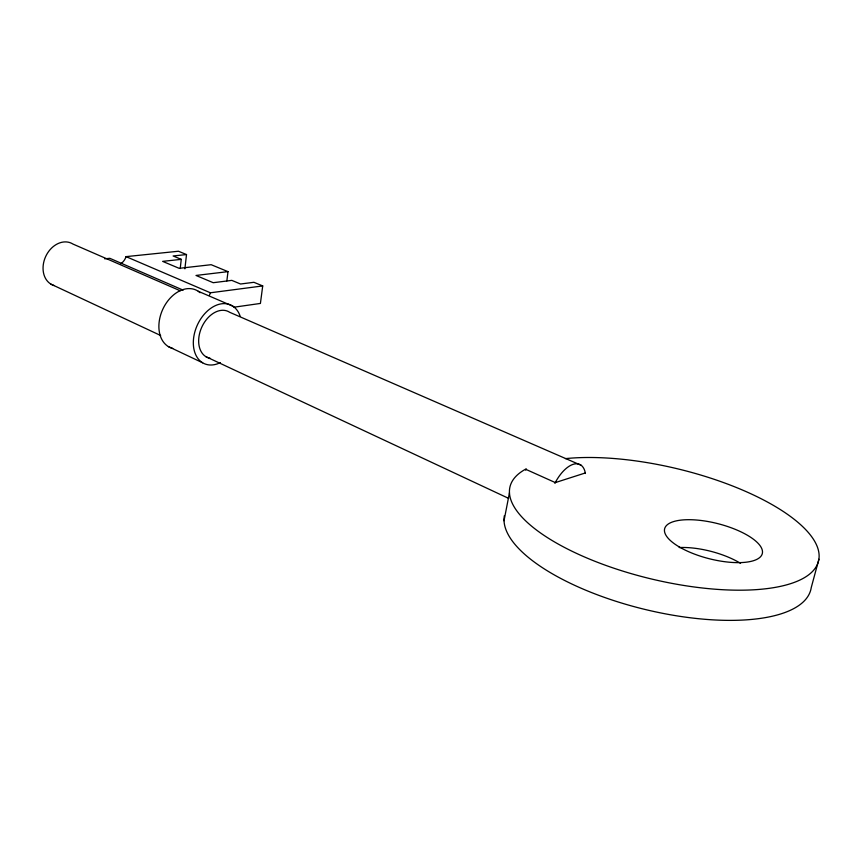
<?xml version="1.0" encoding="UTF-8"?>
<svg xmlns="http://www.w3.org/2000/svg" width="862" height="862" viewBox="0 0 862 862"><rect width="100%" height="100%" fill="white"/><g stroke="black" fill="none" stroke-linecap="round" stroke-linejoin="round"><path stroke-width="1.29" d="M180.223 268.535L181.257 259.354L173.122 255.971L186.515 254.559L184.888 268.815M226.857 280.904L227.999 271.638L211.158 264.699L179.156 268.33L162.638 261.369L181.257 259.354M227.999 271.638L196.008 275.452L213.216 282.704L231.813 280.376L240.541 284.007L253.902 282.305L262.716 285.925L260.41 303.435L233.882 307.217M504.022 520.745L509.464 492.741M818.9 559.222L811.239 587.604A157.649 58.896 13.8 0 1 647.771 610.102A157.649 58.896 13.8 0 1 504.378 515.627M525.658 470.178L525.971 469.402L555.322 482.591L585.244 472.99M120.852 263.664A10.7 8.049 -67.2 0 0 126.057 256.628L210.403 292.789L262.716 285.925M104.711 258.826L109.819 258.309L183.153 290.149M126.057 256.628L178.466 251.241L186.515 254.559M198.238 291.27L232.955 306.236M180.233 290.774L72.99 244.075A22.908 17.8 -65.6 0 0 45.6 256.682A22.908 17.8 -65.6 0 0 54.209 285.57M581.225 465.329L229.701 312.303A25.246 17.391 -65.7 0 0 201.428 327.959A25.246 17.391 -65.7 0 0 210.145 358.269M50.998 284.18L160.655 335.501M205.889 356.674L508.612 498.365M168.402 346.599L202.613 362.773M554.88 483.323A30.482 14.977 -65.7 0 1 573.133 464.338A30.482 14.977 -65.7 0 1 585.406 473.518M172.712 348.388A31.506 22.326 -65.7 0 1 163.274 308.251A31.506 22.326 -65.7 0 1 200.103 292.714M220.349 362.611A32.174 22.164 -65.7 0 1 193.788 348.388A32.174 22.164 -65.7 0 1 210.888 308.219A32.174 22.164 -65.7 0 1 240.132 316.138M565.429 458.627A158.673 56.612 13.5 0 1 811.993 537.166A158.673 56.612 13.5 0 1 651.532 579.005A158.673 56.612 13.5 0 1 526.219 468.853M679.213 547.553A50.061 18.781 14.6 0 1 740.555 563.339M210.403 292.789A11.26 7.941 -67 0 1 209.477 295.03M679.428 547.025A50.395 18.059 14.3 0 0 761.049 556.13A50.395 18.059 14.3 0 0 699.901 520.346A50.395 18.059 14.3 0 0 679.428 547.025"/></g></svg>
